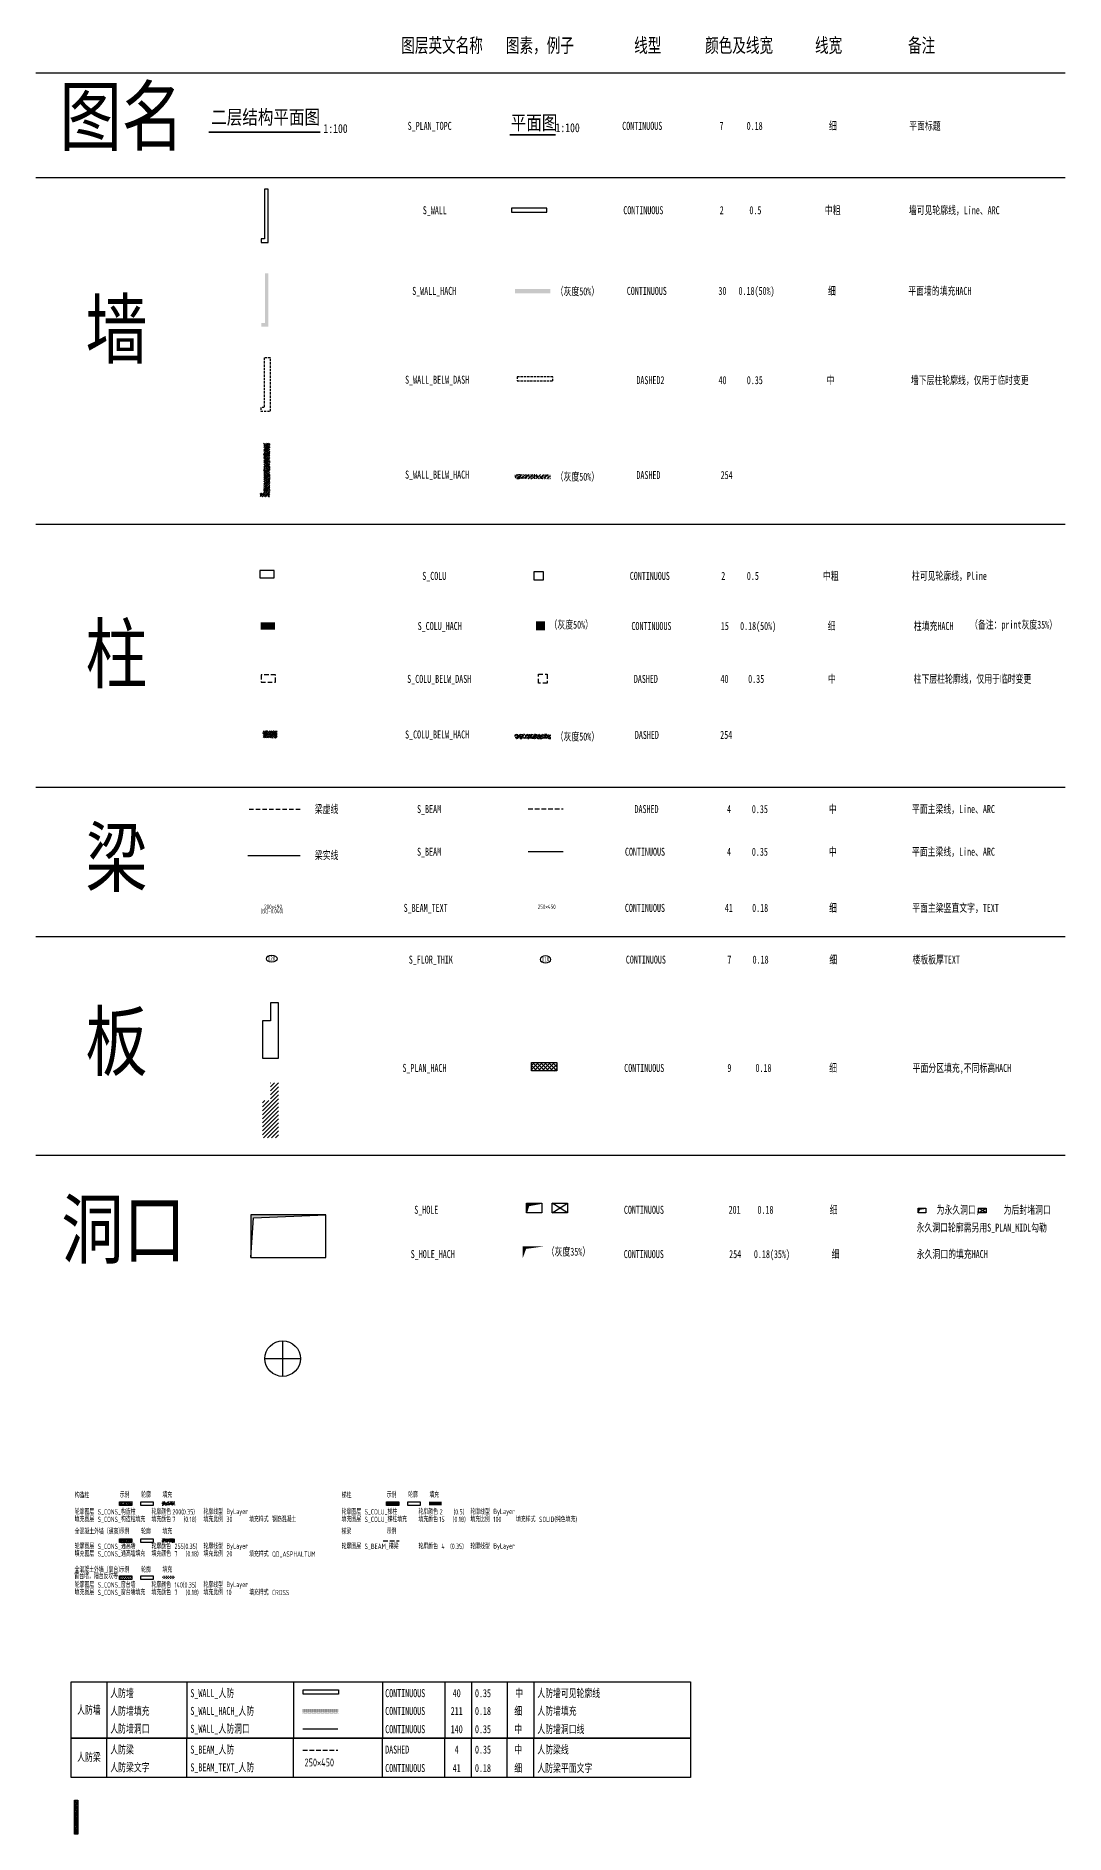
# Model space of a CAD drawing. Extents: x -302153 to 2378000, y -57590 to 1700000.
# Drawn here: x 261759 to 319591, y 503869 to 604988 of the extents above; entities that cross this region are included whole.
import ezdxf
from ezdxf.enums import TextEntityAlignment as Align

# ---------------------------------------------------------------- set-up
doc = ezdxf.new("R2010")
doc.units = 0
doc.header["$LTSCALE"] = 500
doc.header["$MEASUREMENT"] = 0
doc.set_wipeout_variables(frame=1)
for name, pattern in [('CONTINOUS', [0]), ('DASH', [0.35, 0.25, -0.1]), ('DASHED', [0.75, 0.5, -0.25]), ('DASHED2', [0.375, 0.25, -0.125])]:
    doc.linetypes.add(name, pattern=pattern)
doc.layers.get('0').update_dxf_attribs({"linetype": 'CONTINUOUS'})
doc.layers.get('Defpoints').update_dxf_attribs({"color": 2, "linetype": 'CONTINUOUS'})
for name, color, linetype in [('PC_YZ_WALL', 31, 'CONTINUOUS'), ('PC_YZ_WALL_HACH', 17, 'CONTINUOUS'), ('PCG_REIN_FBY', 123, 'CONTINUOUS'), ('PC板底筋', 17, 'CONTINUOUS'), ('S-DETL', 4, 'CONTINOUS'), ('S_BEAM', 4, 'DASHED'), ('S_BEAM_TEXT_VERT', 41, 'CONTINUOUS'), ('S_BEAM_TEXT_人防', 41, 'CONTINUOUS'), ('S_BEAM_人防', 4, 'DASHED'), ('S_BEAM_梯梁', 4, 'DASHED'), ('S_COLU', 2, 'CONTINUOUS'), ('S_COLU_BELW_DASH', 40, 'DASHED'), ('S_COLU_BELW_HACH', 254, 'DASHED'), ('S_COLU_HACH', 15, 'CONTINUOUS'), ('S_COLU_梯柱', 2, 'CONTINUOUS'), ('S_COLU_梯柱填充', 15, 'CONTINUOUS'), ('S_CONS_构造柱', 200, 'CONTINUOUS'), ('S_CONS_构造柱填充', 7, 'CONTINUOUS'), ('S_CONS_窗台墙', 140, 'CONTINUOUS'), ('S_CONS_窗台墙填充', 7, 'CONTINUOUS'), ('S_CONS_通高墙', 255, 'CONTINUOUS'), ('S_CONS_通高墙填充', 7, 'CONTINUOUS'), ('S_FLOR_THIK', 7, 'CONTINUOUS'), ('S_HOLE', 201, 'CONTINUOUS'), ('S_HOLE_HACH', 254, 'CONTINUOUS'), ('S_PLAN_HACH', 9, 'CONTINUOUS'), ('S_PLAN_TEXT', 7, 'CONTINUOUS'), ('S_PLAN_TOPC', 7, 'CONTINUOUS'), ('S_TABL', 83, 'CONTINUOUS'), ('S_WALL', 2, 'CONTINUOUS'), ('S_WALL_BELW_DASH', 40, 'DASHED2'), ('S_WALL_BELW_HACH', 254, 'DASHED'), ('S_WALL_HACH', 30, 'CONTINUOUS'), ('S_WALL_HACH_人防墙', 211, 'CONTINUOUS'), ('S_WALL_人防', 40, 'CONTINUOUS'), ('S_WALL_人防洞口', 140, 'CONTINUOUS')]:
    doc.layers.add(name, color=color, linetype=linetype)
doc.styles.add('TH-STYLE1', font='Stfangso_1.ttf', dxfattribs={"width": 0.7})
doc.styles.add('TH-STYLE2', font='', dxfattribs={"width": 0.8})
doc.styles.add('TH-STYLE3', font='tssdeng.shx', dxfattribs={"width": 0.7, "bigfont": 'tssdchn.shx'})
doc.styles.get('TH-STYLE2').set_extended_font_data('STXihei')
pattern_1 = [(45, (277706.15, 523205.66), (-106.066, 106.066), []), (50, (277706.15, 523205.66), (215.178, -18.8256), [22.5, -247.5]), (355, (277706.15, 523205.66), (-41.6254, 225.6576), [18, -198]), (100.4514, (277724.09, 523204.09), (173.553, 206.832), [19.122, -210.3426]), (46.1842, (277706.15, 523265.66), (320.1723, -49.656), [33.75, -371.25]), (96.6356, (277732.83, 523261.52), (280.399, 292.235), [28.683, -315.514]), (351.1842, (277706.15, 523265.66), (280.399, 292.236), [27, -297]), (21, (277736.15, 523250.66), (179.072, -120.7857), [22.5, -247.5]), (326, (277736.15, 523250.66), (72.9946, 217.545), [18, -198]), (71.4514, (277751.08, 523240.6), (252.0668, 96.759), [19.122, -210.3426]), (37.5, (277706.15, 523205.66), (3.64796, 99.86816), [1.5, -195.6, 1.5, -201, 1.5, -198.75]), (7.5, (277706.15, 523205.66), (78.9209, 118.3235), [1.5, -114.6, 1.5, -191.1, 1.5, -75.75]), (327.5, (277639.25, 523205.66), (160.14673, -6.76646), [1.5, -75, 1.5, -234, 1.5, -310.5]), (317.5, (277609.25, 523205.66), (174.9559, 30.0315), [1.5, -97.5, 1.5, -155.4, 1.5, -220.5])]
pattern_2 = [(0, (277706.154, 523205.66), (63.5, 63.5), [31.75, -95.25]), (90, (277722.03, 523189.78), (-63.5, 63.5), [31.75, -95.25])]
pattern_3 = [(50, (277706.15, 523205.66), (143.452, -12.5504), [15, -165]), (355, (277706.15, 523205.66), (-27.7503, 150.4384), [12, -132]), (100.4514, (277718.11, 523204.61), (115.7019, 137.8879), [12.748, -140.2284]), (46.1842, (277706.15, 523245.66), (213.4482, -33.1038), [22.5, -247.5]), (96.6356, (277723.94, 523242.9), (186.9325, 194.8236), [19.122, -210.3426]), (351.1842, (277706.15, 523245.66), (186.9324, 194.8237), [18, -198]), (21, (277726.15, 523235.66), (119.3814, -80.5238), [15, -165]), (326, (277726.15, 523235.66), (48.663, 145.03), [12, -132]), (71.4514, (277736.1, 523228.95), (168.0445, 64.5061), [12.748, -140.2284]), (37.5, (277706.154, 523205.657), (2.43197, 66.57877), [0, -130.4, 0, -134, 0, -132.5]), (7.5, (277706.154, 523205.66), (52.6139, 78.88234), [0, -76.4, 0, -127.4, 0, -50.5]), (327.5, (277661.554, 523205.657), (106.76449, -4.51097), [0, -50, 0, -156, 0, -207]), (317.5, (277641.55, 523205.66), (116.6372, 20.021), [0, -65, 0, -103.6, 0, -147]), (45, (277706.15, 523205.66), (-113.137, 113.137), []), (135, (277706.15, 523205.66), (-113.137, -113.137), [])]

# ---------------------------------------------------------------- blocks, each defined once
blk = doc.blocks.new('B-th')
at = {"layer": 'S_FLOR_THIK', "color": 7, "extrusion": (0, 0, -1)}
blk.add_ellipse((86, 189), major_axis=(-302, 0), ratio=0.6534327, dxfattribs=at)
at = {"style": 'TH-STYLE1', "width": 0.7, "flags": 8}
blk.add_attdef('BTH', text='', height=250, dxfattribs=at).set_placement((87, 80), align=Align.CENTER)
blk = doc.blocks.new('BASEPOINT', base_point=(710981, 177928))
at = {"layer": 'Defpoints', "color": 7}
for p, q in [((710981, 176928), (710981, 178928)), ((709981, 177928), (711981, 177928))]:
    blk.add_line(p, q, dxfattribs=at)
blk.add_circle((710981, 177928), 1000, dxfattribs=at)
blk = doc.blocks.new('*U154')
at = {"layer": 'S-DETL', "linetype": 'DASH', "ltscale": 0.1, "elevation": 0}
blk.add_lwpolyline([(796403, 692060), (796504, 692026, -0.3274892), (796545, 691967), (796545, 691912), (796520, 691912), (796520, 691967, 0.3219545), (796488, 692010), (796400, 692038)], format="xyb", dxfattribs=at)
blk.add_lwpolyline([(796595, 691954), (796595, 691912), (796570, 691912), (796570, 691954)], dxfattribs=at)
at = {"layer": 'S-DETL'}
for centre in [(796382, 692052), (796582, 691972, 0)]:
    blk.add_circle(centre, 22.5, dxfattribs=at)
blk = doc.blocks.new('*U153')
at = {"layer": 'S-DETL', "linetype": 'DASH', "ltscale": 0.1, "elevation": 0}
blk.add_lwpolyline([(796595, 691954), (796595, 691912), (796570, 691912), (796570, 691954)], dxfattribs=at)
at = {"layer": 'S-DETL'}
blk.add_circle((796582, 691972, 0), 22.5, dxfattribs=at)

msp = doc.modelspace()

# ---------------------------------------------------------------- hatches: boundary and pattern name
at = {"layer": 'S_COLU_BELW_HACH'}
h = msp.add_hatch(dxfattribs=at)
h.set_pattern_fill('钢筋混凝土', color=256, scale=30, style=0, pattern_type=2)
h.set_pattern_definition([(45, (249719.63, 554417.11), (-53.033, 53.033), []), (50, (249719.63, 554417.1), (215.178, -18.8256), [22.5, -247.5]), (355, (249719.63, 554417.1), (-41.6254, 225.6576), [18, -198]), (100.4514, (249737.56, 554415.54), (173.5528, 206.8319), [19.122, -210.3426]), (46.1842, (249719.63, 554477.1), (320.1723, -49.6557), [33.75, -371.25]), (96.6356, (249746.3, 554472.97), (280.3988, 292.2354), [28.683, -315.514]), (351.1842, (249719.63, 554477.1), (280.3986, 292.2356), [27, -297]), (21, (249749.63, 554462.1), (179.0721, -120.7857), [22.5, -247.5]), (326, (249749.63, 554462.1), (72.9946, 217.545), [18, -198]), (71.4514, (249764.55, 554452.04), (252.0668, 96.7591), [19.122, -210.3426]), (37.5, (249719.63, 554417.11), (3.64796, 99.86816), [0, -195.6, 0, -201, 0, -198.75]), (7.5, (249719.63, 554417.11), (78.92086, 118.3235), [0, -114.6, 0, -191.1, 0, -75.75]), (327.5, (249652.73, 554417.11), (160.14673, -6.76646), [0, -75, 0, -234, 0, -310.5]), (317.5, (249622.73, 554417.1), (174.95585, 30.0315), [0, -97.5, 0, -155.4, 0, -220.5])])
h.paths.add_polyline_path([(275319.6279, 565917.1066), (274519.6279, 565917.1066), (274519.6279, 565517.1066), (275319.6279, 565517.1066)], flags=0)
h = msp.add_hatch(dxfattribs=at)
h.set_pattern_fill('钢筋混凝土', color=256, scale=30, style=0, pattern_type=2)
h.set_pattern_definition([(45, (0, 7737.02), (-106.066017, 106.066017), []), (50, (0, 7737.02), (215.178055, -18.82564), [22.5, -247.5]), (355, (0, 7737.02), (-41.6254, 225.65764), [18, -198]), (100.4514, (17.93, 7735.45), (173.552815, 206.83186), [19.12206, -210.34263]), (46.1842, (0, 7797.02), (320.17231, -49.6557), [33.75, -371.25]), (96.6356, (26.68, 7792.88), (280.39881, 292.23536), [28.68309, -315.5139]), (351.1842, (0, 7797), (280.39858, 292.23558), [27, -297]), (21, (30, 7782.02), (179.072116, -120.785667), [22.5, -247.5]), (326, (30, 7782.02), (72.9946, 217.54501), [18, -198]), (71.4514, (44.92, 7771.95), (252.06679, 96.75915), [19.12206, -210.34263]), (37.5, (0, 7737.015), (3.647957, 99.868156), [1.5, -195.6, 1.5, -201, 1.5, -198.75]), (7.5, (0, 7737.02), (78.920861, 118.323514), [1.5, -114.6, 1.5, -191.1, 1.5, -75.75]), (327.5, (-66.9, 7737.015), (160.146731, -6.766462), [1.5, -75, 1.5, -234, 1.5, -310.5]), (317.5, (-96.9, 7737.02), (174.95585, 30.031495), [1.5, -97.5, 1.5, -155.4, 1.5, -220.5])])
h.paths.add_polyline_path([(290670.9565, 565478.3451), (290670.9565, 565718.3451), (288670.9565, 565718.3451), (288670.9565, 565478.3451)])
at = {"layer": 'S_COLU_HACH'}
msp.add_hatch(color=256, dxfattribs=at).paths.add_polyline_path([(275187.8591, 572006.1785), (274387.8591, 572006.1785), (274387.8591, 571606.1785), (275187.8591, 571606.1785)], flags=0)
at = {"layer": 'S_COLU_梯柱填充'}
for points in [[(281452.3471, 522553.0988), (282152.3471, 522553.0988), (282152.3471, 522353.0988), (281452.3471, 522353.0988)], [(283851.8958, 522563.3475), (284551.8958, 522563.3475), (284551.8958, 522363.3475), (283851.8958, 522363.3475)]]:
    msp.add_hatch(color=256, dxfattribs=at).paths.add_polyline_path(points)
at = {"layer": 'S_CONS_构造柱填充'}
h = msp.add_hatch(dxfattribs=at)
h.set_pattern_fill('钢筋混凝土', scale=30, style=0, pattern_type=2)
h.set_pattern_definition(pattern_1)
h.paths.add_polyline_path([(266452.3471, 522553.0988), (267152.3471, 522553.0988), (267152.3471, 522353.0988), (266452.3471, 522353.0988)])
h = msp.add_hatch(dxfattribs=at)
h.set_pattern_fill('钢筋混凝土', scale=30, style=0, pattern_type=2)
h.set_pattern_definition(pattern_1)
h.paths.add_polyline_path([(268851.8958, 522563.3475), (269551.8958, 522563.3475), (269551.8958, 522363.3475), (268851.8958, 522363.3475)])
at = {"layer": 'S_CONS_窗台墙填充'}
h = msp.add_hatch(dxfattribs=at)
h.set_pattern_fill('CROSS', color=256, scale=10)
h.set_pattern_definition(pattern_2)
h.paths.add_polyline_path([(266452.3471, 518392.1823), (267152.3471, 518392.1823), (267152.3471, 518192.1823), (266452.3471, 518192.1823)])
h = msp.add_hatch(dxfattribs=at)
h.set_pattern_fill('CROSS', scale=10)
h.set_pattern_definition(pattern_2)
h.paths.add_polyline_path([(268851.8958, 518402.4309), (269551.8958, 518402.4309), (269551.8958, 518202.4309), (268851.8958, 518202.4309)])
at = {"layer": 'S_CONS_通高墙填充'}
h = msp.add_hatch(dxfattribs=at)
h.set_pattern_fill('QD_ASPHALTUM', scale=20, pattern_type=2)
h.set_pattern_definition(pattern_3)
h.paths.add_polyline_path([(266452.3471, 520467.1714), (267152.3471, 520467.1714), (267152.3471, 520267.1714), (266452.3471, 520267.1714)])
h = msp.add_hatch(dxfattribs=at)
h.set_pattern_fill('QD_ASPHALTUM', scale=20, pattern_type=2)
h.set_pattern_definition(pattern_3)
h.paths.add_polyline_path([(268851.8958, 520477.4201), (269551.8958, 520477.4201), (269551.8958, 520277.4201), (268851.8958, 520277.4201)])
at = {"layer": 'S_HOLE_HACH'}
for points in [[(289317.2547, 539343.0364), (289317.2547, 538811.8665), (289460.0491, 539208.2618), (290181.9534, 539343.0364)], [(311403.7577, 539007.6824), (311764.7098, 539075.0697), (311332.3605, 539075.0697), (311332.3605, 538809.4847)], [(290266.4005, 536912.0233), (289117.643, 536912.0233), (289117.643, 536269.269), (289304.2, 536777.2488)]]:
    msp.add_hatch(color=256, dxfattribs=at).paths.add_polyline_path(points)
h = msp.add_hatch(color=256, dxfattribs=at)
h.dxf.hatch_style = 1
h.paths.add_polyline_path([(273840.5025, 536286.051), (273982.6198, 538524.0243), (278040.5026, 538686.0298), (273840.5025, 538686.0298)])
at = {"layer": 'S_PLAN_HACH'}
h = msp.add_hatch(dxfattribs=at)
h.set_pattern_fill('ANSI37', color=256, scale=50, style=0)
h.set_pattern_definition([(45, (1229956.57, 615222.92), (-112.253202, 112.253202), []), (135, (1229956.57, 615222.92), (-112.253202, -112.253202), [])])
h.paths.add_polyline_path([(289608.089, 547256.3634), (289608.089, 546784.6346), (291024.0745, 546784.6346), (291024.0745, 547256.3634)])
h = msp.add_hatch(dxfattribs=at)
h.set_pattern_fill('ANSI31', color=256, scale=50)
h.set_pattern_definition([(45, (-449114.59, -420185.37), (-112.253202, 112.253202), [])])
h.paths.add_polyline_path([(275392.9894, 546119.6369), (274942.9894, 546119.6369), (274942.9894, 545119.6369), (274492.9894, 545119.6369), (274492.9894, 543019.6369), (275392.9894, 543019.6369)])
at = {"layer": 'S_WALL_BELW_HACH'}
h = msp.add_hatch(dxfattribs=at)
h.set_pattern_fill('钢筋混凝土', color=256, scale=30, style=0, pattern_type=2)
h.set_pattern_definition([(45, (274659.73, 577679.7), (-53.033, 53.033), []), (50, (274659.73, 577679.7), (215.178, -18.8256), [22.5, -247.5]), (355, (274659.73, 577679.7), (-41.625, 225.658), [18, -198]), (100.4514, (274677.66, 577678.13), (173.553, 206.832), [19.122, -210.343]), (46.184, (274659.73, 577739.7), (320.172, -49.656), [33.75, -371.25]), (96.636, (274686.4, 577735.56), (280.399, 292.235), [28.683, -315.514]), (351.184, (274659.73, 577739.7), (280.399, 292.236), [27, -297]), (21, (274689.73, 577724.7), (179.072, -120.786), [22.5, -247.5]), (326, (274689.73, 577724.7), (72.995, 217.545), [18, -198]), (71.4514, (274704.65, 577714.63), (252.067, 96.759), [19.122, -210.343]), (37.5, (274659.73, 577679.7), (3.648, 99.8682), [0, -195.6, 0, -201, 0, -198.75]), (7.5, (274659.73, 577679.7), (78.9209, 118.3235), [0, -114.6, 0, -191.1, 0, -75.75]), (327.5, (274592.83, 577679.7), (160.1467, -6.7665), [0, -75, 0, -234, 0, -310.5]), (317.5, (274562.83, 577679.7), (174.956, 30.0315), [0, -97.5, 0, -155.4, 0, -220.5])])
h.paths.add_polyline_path([(274559.7302, 579279.6996), (274359.7302, 579279.6996), (274359.7302, 579079.6996), (274909.7302, 579079.6996), (274909.7302, 582079.6996), (274559.7302, 582079.6996)], flags=0)
h = msp.add_hatch(dxfattribs=at)
h.set_pattern_fill('钢筋混凝土', color=256, scale=30, style=0, pattern_type=2)
h.set_pattern_definition([(45, (11356.15, 7139.66), (-106.066017, 106.066017), []), (50, (11356.15, 7139.66), (215.178055, -18.82564), [22.5, -247.5]), (355, (11356.15, 7139.66), (-41.6254, 225.65764), [18, -198]), (100.4514, (11374.08, 7138.1), (173.552815, 206.83186), [19.12206, -210.34263]), (46.1842, (11356.15, 7199.66), (320.17231, -49.6557), [33.75, -371.25]), (96.6356, (11382.83, 7195.52), (280.39881, 292.23536), [28.68309, -315.5139]), (351.1842, (11356.15, 7199.66), (280.39858, 292.23558), [27, -297]), (21, (11386.15, 7184.66), (179.072116, -120.785667), [22.5, -247.5]), (326, (11386.15, 7184.66), (72.9946, 217.54501), [18, -198]), (71.4514, (11401.07, 7174.6), (252.06679, 96.75915), [19.12206, -210.34263]), (37.5, (11356.146, 7139.66), (3.647957, 99.868156), [1.5, -195.6, 1.5, -201, 1.5, -198.75]), (7.5, (11356.15, 7139.66), (78.920861, 118.323514), [1.5, -114.6, 1.5, -191.1, 1.5, -75.75]), (327.5, (11289.246, 7139.66), (160.146731, -6.766462), [1.5, -75, 1.5, -234, 1.5, -310.5]), (317.5, (11259.25, 7139.66), (174.95585, 30.031495), [1.5, -97.5, 1.5, -155.4, 1.5, -220.5])])
h.paths.add_polyline_path([(290670.9565, 580092.9878), (290670.9565, 580332.9878), (288670.9565, 580332.9878), (288670.9565, 580092.9878)])
at = {"layer": 'S_WALL_HACH'}
msp.add_hatch(color=256, dxfattribs=at).paths.add_polyline_path([(274622.1549, 588843.884), (274422.1549, 588843.884), (274422.1549, 588643.884), (274822.1549, 588643.884), (274822.1549, 591643.884), (274622.1549, 591643.884)], flags=0)
msp.add_hatch(color=256, dxfattribs=at).paths.add_polyline_path([(290670.9565, 590517.3752), (290670.9565, 590757.3752), (288670.9565, 590757.3752), (288670.9565, 590517.3752)])
at = {"layer": 'S_WALL_HACH_人防墙'}
h = msp.add_hatch(dxfattribs=at)
h.set_pattern_fill('DOTS', color=256, scale=20, style=0)
h.set_pattern_definition([(0, (251888.28, 512798.43), (15.875, 31.75), [0, -31.75])])
h.paths.add_polyline_path([(278735.9064, 510657.8208), (278735.9064, 510897.8208), (276735.9064, 510897.8208), (276735.9064, 510657.8208)])

# ---------------------------------------------------------------- linework, layer by layer
for p, q in [((261758.6677, 602916.3547), (319590.5946, 602916.3547)), ((261758.6677, 597024.7777), (319590.5946, 597024.7777)), ((261758.6677, 577541.1317), (319590.5946, 577541.1317)), ((261758.6677, 562741.6516), (319590.5946, 562741.6516)), ((261758.6677, 554345.5508), (319590.5946, 554345.5508)), ((261758.6677, 542044.0756), (319590.5946, 542044.0756))]:
    msp.add_line(p, q)
at = {"layer": 'S_BEAM'}
for p, q in [((276613.1561, 561488.6241), (273663.1561, 561488.6241)), ((289423.1583, 561514.8588), (291393.6258, 561514.8588))]:
    msp.add_line(p, q, dxfattribs=at)
at = {"layer": 'S_BEAM', "linetype": 'ByBlock'}
for p, q in [((273663.1561, 558892.3472), (276613.1561, 558892.3472)), ((289423.1583, 559115.8329), (291393.6258, 559115.8329))]:
    msp.add_line(p, q, dxfattribs=at)
at = {"layer": 'S_BEAM_人防'}
msp.add_line((276760.6335, 508585.6924), (278731.101, 508585.6924), dxfattribs=at)
at = {"layer": 'S_BEAM_梯梁'}
msp.add_line((281273.4175, 520366.3027), (282176.5038, 520366.3027), dxfattribs=at)
at = {"layer": 'S_COLU'}
for points in [[(275143.2045, 574920.6942), (274343.2045, 574920.6942), (274343.2045, 574520.6942), (275143.2045, 574520.6942), (275143.2045, 574920.6942)], [(289765.9892, 574377.8386), (289765.9892, 574877.8386), (290265.9892, 574877.8386), (290265.9892, 574377.8386)]]:
    msp.add_lwpolyline(points, close=True, dxfattribs=at)
at = {"layer": 'S_COLU_BELW_DASH'}
for points in [[(275211.4886, 569051.5917), (274411.4886, 569051.5917), (274411.4886, 568651.5917), (275211.4886, 568651.5917), (275211.4886, 569051.5917)], [(289994.2191, 568589.9507), (289994.2191, 569089.9507), (290494.2191, 569089.9507), (290494.2191, 568589.9507)]]:
    msp.add_lwpolyline(points, close=True, dxfattribs=at)
at = {"layer": 'S_COLU_HACH'}
msp.add_solid([(289856.1911, 572059.626), (290356.1911, 572059.626), (289856.1911, 571559.626), (290356.1911, 571559.626)], dxfattribs=at)
at = {"layer": 'S_COLU_梯柱'}
for points in [[(281452.3471, 522553.0988), (282152.3471, 522553.0988), (282152.3471, 522353.0988), (281452.3471, 522353.0988)], [(282651.9395, 522553.0988), (283351.9395, 522553.0988), (283351.9395, 522353.0988), (282651.9395, 522353.0988)]]:
    msp.add_lwpolyline(points, close=True, dxfattribs=at)
at = {"layer": 'S_CONS_构造柱', "color": 200}
for points in [[(266452.3471, 522553.0988), (267152.3471, 522553.0988), (267152.3471, 522353.0988), (266452.3471, 522353.0988)], [(267651.9395, 522553.0988), (268351.9395, 522553.0988), (268351.9395, 522353.0988), (267651.9395, 522353.0988)]]:
    msp.add_lwpolyline(points, close=True, dxfattribs=at)
at = {"layer": 'S_CONS_窗台墙', "color": 140}
for points in [[(266452.3471, 518392.1823), (267152.3471, 518392.1823), (267152.3471, 518192.1823), (266452.3471, 518192.1823)], [(267651.9395, 518392.1823), (268351.9395, 518392.1823), (268351.9395, 518192.1823), (267651.9395, 518192.1823)]]:
    msp.add_lwpolyline(points, close=True, dxfattribs=at)
at = {"layer": 'S_CONS_通高墙', "color": 255}
for points in [[(266452.3471, 520467.1714), (267152.3471, 520467.1714), (267152.3471, 520267.1714), (266452.3471, 520267.1714)], [(267651.9395, 520467.1714), (268351.9395, 520467.1714), (268351.9395, 520267.1714), (267651.9395, 520267.1714)]]:
    msp.add_lwpolyline(points, close=True, dxfattribs=at)
at = {"layer": 'S_HOLE'}
for p, q in [((290766.7945, 538811.8665), (291631.4932, 539343.0364)), ((291631.4932, 538811.8665), (290766.7945, 539343.0364)), ((314722.5978, 538809.4847), (315154.9471, 539075.0697)), ((315154.9471, 538809.4847), (314722.5978, 539075.0697))]:
    msp.add_line(p, q, dxfattribs=at)
for points in [[(289317.2547, 538811.8665), (289460.0491, 539208.2618), (290181.9534, 539343.0364)], [(311332.3605, 538809.4847), (311403.7577, 539007.6824), (311764.7098, 539075.0697)]]:
    msp.add_lwpolyline(points, dxfattribs=at)
for points in [[(289317.2547, 539343.0364), (290181.9534, 539343.0364), (290181.9534, 538811.8665), (289317.2547, 538811.8665)], [(290766.7945, 539343.0364), (291631.4932, 539343.0364), (291631.4932, 538811.8665), (290766.7945, 538811.8665)], [(311332.3605, 539075.0697), (311764.7098, 539075.0697), (311764.7098, 538809.4847), (311332.3605, 538809.4847)], [(314722.5978, 539075.0697), (315154.9471, 539075.0697), (315154.9471, 538809.4847), (314722.5978, 538809.4847)], [(273840.5025, 536286.051), (273982.6198, 538524.0243), (278040.5026, 538686.0298), (273840.5025, 538686.0298)], [(273840.5025, 536286.051), (278040.5026, 536286.051), (278040.5026, 538686.0298), (273840.5025, 538686.0298)]]:
    msp.add_lwpolyline(points, close=True, dxfattribs=at)
at = {"layer": 'S_PLAN_HACH'}
for points in [[(275392.9894, 550609.9909), (274942.9894, 550609.9908), (274942.9894, 549609.9909), (274492.9894, 549609.9909), (274492.9894, 547509.9908), (275392.9894, 547509.9908)], [(289608.089, 547256.3634), (291024.0745, 547256.3634), (291024.0745, 546784.6346), (289608.089, 546784.6346)]]:
    msp.add_lwpolyline(points, close=True, dxfattribs=at)
at = {"layer": 'S_PLAN_TOPC', "const_width": 80}
for points in [[(271463.2302, 599579.1494), (277740.6915, 599579.1494)], [(288378.2948, 599427.8135), (290958.0822, 599427.8135)]]:
    msp.add_lwpolyline(points, dxfattribs=at)
at = {"layer": 'S_TABL'}
for p, q in [((265735.9003, 512431.7294), (265735.8923, 509259.4014)), ((270235.9003, 512431.7294), (270235.8923, 509259.4014)), ((276235.9003, 512431.7294), (276235.8923, 509259.4014)), ((281235.8963, 512431.7294), (281235.8883, 509259.4014)), ((284735.9003, 512431.7294), (284735.8923, 509259.4014)), ((286235.9003, 512431.7294), (286235.8923, 509259.4014)), ((288235.9003, 512431.7294), (288235.8923, 509259.4014)), ((289735.9003, 512431.7294), (289735.8923, 509259.4014)), ((265735.8923, 507040.4354), (265735.8923, 509259.4014)), ((270235.8883, 507040.4354), (270235.8883, 509259.4014)), ((276235.8883, 507040.4354), (276235.8883, 509259.4014)), ((281235.8842, 507040.4354), (281235.8842, 509259.4014)), ((284735.8883, 507040.4354), (284735.8883, 509259.4014)), ((286235.8883, 507040.4354), (286235.8883, 509259.4014)), ((288235.8883, 507040.4354), (288235.8883, 509259.4014)), ((289735.8883, 507040.4354), (289735.8883, 509259.4014))]:
    msp.add_line(p, q, dxfattribs=at)
for points in [[(263735.9003, 512431.7294), (298535.8923, 512431.7294), (298535.8842, 509259.4014), (263735.8923, 509259.4014)], [(263735.8923, 509259.4014), (298535.8842, 509259.4014), (298535.8842, 507040.4354), (263735.8923, 507040.4354)]]:
    msp.add_lwpolyline(points, close=True, dxfattribs=at)
at = {"layer": 'S_WALL'}
msp.add_lwpolyline([(274606.2081, 593574.7878), (274406.2081, 593574.7878), (274406.2081, 593374.7878), (274806.2081, 593374.7878), (274806.2081, 596374.7878), (274606.2081, 596374.7878), (274606.2081, 593574.7878)], close=True, dxfattribs=at)
msp.add_lwpolyline([(290474.4112, 595312.4255), (288474.4112, 595312.4255), (288474.4112, 595072.4255), (289203.9953, 595072.4255), (289203.9953, 595072.4255), (290474.4112, 595072.4255), (290474.4112, 595312.4255)], dxfattribs=at)
at = {"layer": 'S_WALL_BELW_DASH'}
msp.add_lwpolyline([(274590.8669, 584087.5478), (274390.8669, 584087.5478), (274390.8669, 583887.5478), (274940.8669, 583887.5478), (274940.8669, 586887.5478), (274590.8669, 586887.5478), (274590.8669, 584087.5478)], close=True, dxfattribs=at)
msp.add_lwpolyline([(290802.1462, 585825.1611), (288802.1462, 585825.1611), (288802.1462, 585585.1611), (289531.7303, 585585.1611), (289531.7303, 585585.1611), (290802.1462, 585585.1611), (290802.1462, 585825.1611)], dxfattribs=at)
at = {"layer": 'S_WALL_人防'}
msp.add_lwpolyline([(278765.466, 511984.6509), (278765.466, 511744.6509), (276765.466, 511744.6509), (276765.466, 511984.6509), (278765.466, 511984.6509)], dxfattribs=at)
at = {"layer": 'S_WALL_人防洞口', "linetype": 'ByBlock'}
msp.add_line((276760.6335, 509786.3175), (278731.101, 509786.3175), dxfattribs=at)

# ---------------------------------------------------------------- block references
at = {"layer": 'Defpoints'}
msp.add_blockref('BASEPOINT', (275624.2139, 530607.1232), dxfattribs=at)
at = {"layer": 'S_FLOR_THIK'}
ref = msp.add_blockref('B-th', (275093.8479, 552903.5432), dxfattribs=dict(at, xscale=-1))
ref.add_attrib('BTH', '120', dxfattribs={"layer": '0', "height": 250, "style": 'TH-STYLE1', "width": 0.7, "flags": 8}).set_placement((274993.9876, 552983.0765), align=Align.CENTER)
msp.add_blockref('B-th', (290307.503, 552868.0798), dxfattribs=at).add_auto_attribs({'BTH': '110'})

# ---------------------------------------------------------------- texts
at = {"layer": 'S_BEAM_TEXT_VERT', "style": 'TH-STYLE3', "width": 0.7}
for s, p in [('(BG-0.040)', (274396.0732, 555646.0854)), ('200x490', (274587.6982, 555892.9917))]:
    msp.add_text(s, height=250, dxfattribs=at).set_placement(p)
msp.add_text('250×450', height=250, dxfattribs=at).set_placement((289964.1842, 555816.5366), align=Align.BOTTOM_LEFT)
at = {"layer": 'S_BEAM_TEXT_人防', "style": 'TH-STYLE3', "width": 0.7}
msp.add_text('250×450', height=450, dxfattribs=at).set_placement((276851.1124, 507533.1915), align=Align.BOTTOM_LEFT)
at = {"layer": 'S_PLAN_TEXT', "color": 1, "style": 'TH-STYLE1', "width": 0.7}
for s, p in [('图层英文名称', (282288.6857, 603820.3096)), ('图素，例子', (288170.2019, 603820.3096)), ('线型', (295375.4784, 603820.3096)), ('颜色', (299364.4733, 603820.3096)), ('颜色及线宽', (299364.4773, 603820.3096)), ('线宽', (305541.1472, 603820.3096)), ('备注', (310768.6283, 603820.3096))]:
    msp.add_text(s, height=800, dxfattribs=at).set_placement(p, align=Align.BOTTOM_LEFT)
at = {"layer": 'S_PLAN_TEXT', "width": 0.7}
for s, height, style, p in [('S_PLAN_TOPC', 450, 'TH-STYLE1', (282644.8365, 599572.4581)), ('CONTINUOUS', 450, 'TH-STYLE1', (294705.3751, 599572.4581)), ('0.18', 450, 'TH-STYLE1', (301699.3281, 599572.4581)), ('细', 450, 'TH-STYLE1', (306319.2183, 599572.4581)), ('平面标题', 450, 'TH-STYLE1', (310835.3853, 599572.4581)), ('S_WALL', 450, 'TH-STYLE1', (283499.3708, 594828.4255)), ('CONTINUOUS', 450, 'TH-STYLE1', (294766.5249, 594828.4255)), ('0.5', 450, 'TH-STYLE1', (301851.1928, 594828.4255)), ('中粗', 450, 'TH-STYLE1', (306091.5764, 594828.4255)), ('墙可见轮廓线，Line、ARC', 450, 'TH-STYLE1', (310814.0887, 594828.4255)), ('S_WALL_HACH', 450, 'TH-STYLE1', (282902.5357, 590291.2837)), ('CONTINUOUS', 450, 'TH-STYLE1', (294963.0702, 590291.2837)), ('0.18(50%%%)', 450, 'TH-STYLE1', (301243.6068, 590291.2837)), ('细', 450, 'TH-STYLE1', (306266.2566, 590291.2837)), ('平面墙的填充HACH', 450, 'TH-STYLE1', (310782.4195, 590291.2837)), ('S_WALL_BELW_DASH', 450, 'TH-STYLE1', (282502.1563, 585296.3214)), ('DASHED2', 450, 'TH-STYLE1', (295503.6894, 585271.7052)), ('0.35', 450, 'TH-STYLE1', (301705.3563, 585271.7052)), ('中', 450, 'TH-STYLE1', (306190.1511, 585271.7052)), ('墙下层柱轮廓线，仅用于临时变更', 450, 'TH-STYLE1', (310929.0133, 585271.7052)), ('S_WALL_BELW_HACH', 450, 'TH-STYLE1', (282502.1563, 579960.4486)), ('DASHED', 450, 'TH-STYLE1', (295503.6894, 579935.8325)), ('S_COLU', 450, 'TH-STYLE1', (283465.9892, 574263.8386)), ('CONTINUOUS', 450, 'TH-STYLE1', (295131.1543, 574263.8386)), ('0.5', 450, 'TH-STYLE1', (301709.133, 574263.8386)), ('中粗', 450, 'TH-STYLE1', (305986.5677, 574263.8386)), ('柱可见轮廓线，Pline', 450, 'TH-STYLE1', (310986.7993, 574263.8386)), ('S_COLU_HACH', 450, 'TH-STYLE1', (283209.9396, 571445.626)), ('CONTINUOUS', 450, 'TH-STYLE1', (295221.3561, 571445.626)), ('0.18(50%%%)', 450, 'TH-STYLE1', (301329.5271, 571445.626)), ('细', 450, 'TH-STYLE1', (306259.0273, 571445.626)), ('柱填充HACH', 450, 'TH-STYLE1', (311096.3354, 571445.626)), ('S_COLU_BELW_DASH', 450, 'TH-STYLE1', (282619.9468, 568470.3948)), ('DASHED', 450, 'TH-STYLE1', (295359.3841, 568470.3948)), ('0.35', 450, 'TH-STYLE1', (301782.8362, 568470.3948)), ('中', 450, 'TH-STYLE1', (306271.8082, 568470.3948)), ('柱下层柱轮廓线，仅用于临时变更', 450, 'TH-STYLE1', (311081.391, 568470.3948)), ('S_COLU_BELW_HACH', 450, 'TH-STYLE1', (282502.1563, 565345.8059)), ('DASHED', 450, 'TH-STYLE1', (295415.609, 565321.1897)), ('梁虚线', 450, 'TH-STYLE1', (277430.8914, 561150.8588)), ('S_BEAM', 450, 'TH-STYLE1', (283175.0067, 561150.8588)), ('DASHED', 450, 'TH-STYLE1', (295396.4518, 561150.8588)), ('0.35', 450, 'TH-STYLE1', (301991.4431, 561150.8588)), ('中', 450, 'TH-STYLE1', (306318.4846, 561150.8588)), ('平面主梁线，Line、ARC', 450, 'TH-STYLE1', (310989.9419, 561150.8588)), ('梁实线', 450, 'TH-STYLE1', (277430.8914, 558555.3088)), ('S_BEAM', 450, 'TH-STYLE1', (283175.0067, 558751.8329)), ('CONTINUOUS', 450, 'TH-STYLE1', (294860.1378, 558751.8329)), ('0.35', 450, 'TH-STYLE1', (301991.4431, 558751.8329)), ('中', 450, 'TH-STYLE1', (306318.4846, 558751.8329)), ('平面主梁线，Line、ARC', 450, 'TH-STYLE1', (310989.9419, 558751.8329)), ('S_BEAM_TEXT', 450, 'TH-STYLE1', (282420.36, 555593.2329)), ('CONTINUOUS', 450, 'TH-STYLE1', (294857.3727, 555593.2329)), ('0.18', 450, 'TH-STYLE1', (302006.3427, 555593.2329)), ('细', 450, 'TH-STYLE1', (306331.8217, 555593.2329)), ('平面主梁竖直文字，TEXT', 450, 'TH-STYLE1', (311003.2819, 555593.2329)), ('S_FLOR_THIK', 450, 'TH-STYLE1', (282711.2505, 552685.359)), ('CONTINUOUS', 450, 'TH-STYLE1', (294909.2371, 552685.359)), ('0.18', 450, 'TH-STYLE1', (302032.7909, 552685.359)), ('细', 450, 'TH-STYLE1', (306347.776, 552685.359)), ('楼板板厚TEXT', 450, 'TH-STYLE1', (311019.2362, 552685.359)), ('S_PLAN_HACH', 450, 'TH-STYLE1', (282352.9815, 546591.9158)), ('CONTINUOUS', 450, 'TH-STYLE1', (294816.1923, 546591.9158)), ('0.18', 450, 'TH-STYLE1', (302196.2311, 546591.9158)), ('细', 450, 'TH-STYLE1', (306335.948, 546591.9158)), ('平面分区填充,不同标高HACH', 450, 'TH-STYLE1', (311027.1836, 546591.9158)), ('S_HOLE', 450, 'TH-STYLE1', (283017.2466, 538615.5392)), ('CONTINUOUS', 450, 'TH-STYLE1', (294799.7443, 538615.5392)), ('0.18', 450, 'TH-STYLE1', (302305.6077, 538615.5392)), ('细', 450, 'TH-STYLE1', (306370.7288, 538615.5392)), ('     为永久洞口，     为后封堵洞口', 450, 'TH-STYLE1', (311246.8679, 538615.5392)), ('永久洞口轮廓需另用S_PLAN_MIDL勾勒', 450, 'TH-STYLE1', (311246.8629, 537615.5392)), ('S_HOLE_HACH', 450, 'TH-STYLE1', (282819.4851, 536123.9022)), ('CONTINUOUS', 450, 'TH-STYLE1', (294791.9432, 536123.9022)), ('0.18(35%%%)', 450, 'TH-STYLE1', (302107.8461, 536123.9022)), ('细', 450, 'TH-STYLE1', (306475.0683, 536123.9022)), ('永久洞口的填充HACH', 450, 'TH-STYLE1', (311259.3937, 536123.9022)), ('构造柱', 300, 'TH-STYLE3', (263937.3497, 522674.7581)), ('示例', 300, 'TH-STYLE3', (266469.8099, 522701.4386)), ('轮廓', 300, 'TH-STYLE3', (267668.3788, 522701.4386)), ('填充', 300, 'TH-STYLE3', (268866.9478, 522701.4386)), ('梯柱', 300, 'TH-STYLE3', (278937.3497, 522674.7581)), ('示例', 300, 'TH-STYLE3', (281469.8099, 522701.4386)), ('轮廓', 300, 'TH-STYLE3', (282668.3788, 522701.4386)), ('填充', 300, 'TH-STYLE3', (283866.9478, 522701.4386)), ('轮廓图层', 300, 'TH-STYLE3', (263937.3497, 521749.4244)), ('S_CONS_构造柱', 300, 'TH-STYLE3', (265226.6434, 521749.4244)), ('轮廓颜色', 300, 'TH-STYLE3', (268255.3144, 521749.4244)), ('200(0.35)', 300, 'TH-STYLE3', (269424.7745, 521749.4244)), ('轮廓线型', 300, 'TH-STYLE3', (271173.8206, 521749.4244)), ('ByLayer', 300, 'TH-STYLE3', (272463.1142, 521774.0357)), ('轮廓图层', 300, 'TH-STYLE3', (278937.3497, 521749.4244)), ('S_COLU_梯柱', 300, 'TH-STYLE3', (280226.6434, 521749.4244)), ('轮廓颜色', 300, 'TH-STYLE3', (283255.3144, 521749.4244)), ('2    (0.5)', 300, 'TH-STYLE3', (284445.0185, 521749.4244)), ('轮廓线型', 300, 'TH-STYLE3', (286173.8206, 521749.4244)), ('ByLayer', 300, 'TH-STYLE3', (287463.1142, 521774.0357)), ('全混凝土外墙（通高）', 300, 'TH-STYLE3', (263931.715, 520645.2421)), ('填充图层', 300, 'TH-STYLE3', (263937.3497, 521328.1087)), ('S_CONS_构造柱填充', 300, 'TH-STYLE3', (265226.6434, 521328.1087)), ('示例', 300, 'TH-STYLE3', (266469.8099, 520650.3181)), ('轮廓', 300, 'TH-STYLE3', (267668.3788, 520650.3181)), ('填充颜色', 300, 'TH-STYLE3', (268255.3144, 521328.1087)), ('填充', 300, 'TH-STYLE3', (268866.9478, 520650.3181)), ('7   (0.18)', 300, 'TH-STYLE3', (269424.7745, 521328.1087)), ('填充比例', 300, 'TH-STYLE3', (271173.8206, 521328.1087)), ('30', 300, 'TH-STYLE3', (272463.1142, 521328.1087)), ('填充样式', 300, 'TH-STYLE3', (273736.9612, 521328.1087)), ('钢筋混凝土', 300, 'TH-STYLE3', (275026.2548, 521328.1087)), ('梯梁', 300, 'TH-STYLE3', (278931.715, 520645.2421)), ('填充图层', 300, 'TH-STYLE3', (278937.3497, 521328.1087)), ('S_COLU_梯柱填充', 300, 'TH-STYLE3', (280226.6434, 521328.1087)), ('示例', 300, 'TH-STYLE3', (281469.8099, 520650.3181)), ('填充颜色', 300, 'TH-STYLE3', (283255.3144, 521328.1087)), ('15   (0.18)', 300, 'TH-STYLE3', (284424.7745, 521328.1087)), ('填充比例', 300, 'TH-STYLE3', (286173.8206, 521328.1087)), ('100', 300, 'TH-STYLE3', (287463.1142, 521328.1087)), ('填充样式', 300, 'TH-STYLE3', (288736.9612, 521328.1087)), ('SOLID(纯色填充)', 300, 'TH-STYLE3', (290026.2548, 521328.1087)), ('填充图层', 300, 'TH-STYLE3', (263937.3497, 519388.8363)), ('轮廓图层', 300, 'TH-STYLE3', (263937.3497, 519810.152)), ('S_CONS_通高墙', 300, 'TH-STYLE3', (265226.6434, 519810.152)), ('S_CONS_通高墙填充', 300, 'TH-STYLE3', (265226.6434, 519388.8363)), ('填充颜色', 300, 'TH-STYLE3', (268255.3144, 519388.8363)), ('轮廓颜色', 300, 'TH-STYLE3', (268255.3144, 519810.152)), ('255(0.35)', 300, 'TH-STYLE3', (269544.6081, 519810.152)), ('7   (0.18)', 300, 'TH-STYLE3', (269544.6081, 519388.8363)), ('填充比例', 300, 'TH-STYLE3', (271173.8206, 519388.8363)), ('轮廓线型', 300, 'TH-STYLE3', (271173.8206, 519810.152)), ('20', 300, 'TH-STYLE3', (272463.1142, 519388.8363)), ('ByLayer', 300, 'TH-STYLE3', (272463.1142, 519834.7633)), ('填充样式', 300, 'TH-STYLE3', (273736.9612, 519373.9753)), ('QD_ASPHALTUM', 300, 'TH-STYLE3', (275026.2548, 519373.9753)), ('轮廓图层', 300, 'TH-STYLE3', (278937.3497, 519810.152)), ('S_BEAM_梯梁', 300, 'TH-STYLE3', (280226.6434, 519810.152)), ('轮廓颜色', 300, 'TH-STYLE3', (283255.3144, 519810.152)), ('4  (0.35)', 300, 'TH-STYLE3', (284544.6081, 519810.152)), ('轮廓线型', 300, 'TH-STYLE3', (286173.8206, 519810.152)), ('ByLayer', 300, 'TH-STYLE3', (287463.1142, 519834.7633)), ('全混凝土外墙（窗台）', 300, 'TH-STYLE3', (263926.0803, 518494.8256)), ('示例', 300, 'TH-STYLE3', (266469.8099, 518492.6304)), ('轮廓', 300, 'TH-STYLE3', (267668.3788, 518492.6304)), ('填充', 300, 'TH-STYLE3', (268866.9478, 518492.6304)), ('窗台墙，阳台反坎等', 300, 'TH-STYLE3', (263914.8106, 518127.9737)), ('轮廓图层', 300, 'TH-STYLE3', (263937.3497, 517641.2846)), ('S_CONS_窗台墙', 300, 'TH-STYLE3', (265226.6434, 517641.2846)), ('轮廓颜色', 300, 'TH-STYLE3', (268255.3144, 517641.2846)), ('140(0.35)', 300, 'TH-STYLE3', (269544.6081, 517641.2846)), ('轮廓线型', 300, 'TH-STYLE3', (271173.8206, 517641.2846)), ('ByLayer', 300, 'TH-STYLE3', (272463.1142, 517665.8959)), ('填充图层', 300, 'TH-STYLE3', (263937.3497, 517219.9689)), ('S_CONS_窗台墙填充', 300, 'TH-STYLE3', (265226.6434, 517219.9689)), ('填充颜色', 300, 'TH-STYLE3', (268255.3144, 517219.9689)), ('7   (0.18)', 300, 'TH-STYLE3', (269544.6081, 517219.9689)), ('填充比例', 300, 'TH-STYLE3', (271173.8206, 517219.9689)), ('10', 300, 'TH-STYLE3', (272463.1142, 517219.9689)), ('填充样式', 300, 'TH-STYLE3', (273736.9612, 517212.4822)), ('CROSS', 300, 'TH-STYLE3', (275026.2548, 517212.4822)), ('人防墙', 450, 'TH-STYLE1', (265935.9003, 511431.7294)), ('S_WALL_人防', 450, 'TH-STYLE1', (270435.9003, 511431.7294)), ('CONTINUOUS', 450, 'TH-STYLE1', (281382.528, 511431.7294)), ('0.35', 450, 'TH-STYLE1', (286430.6884, 511431.7294)), ('中', 450, 'TH-STYLE1', (288686.8161, 511431.7294)), ('人防墙可见轮廓线', 450, 'TH-STYLE1', (289935.9003, 511431.7294)), ('人防墙填充', 450, 'TH-STYLE1', (265935.9064, 510431.7294)), ('S_WALL_HACH_人防', 450, 'TH-STYLE1', (270435.9064, 510431.7294)), ('CONTINUOUS', 450, 'TH-STYLE1', (281382.534, 510431.7294)), ('0.18', 450, 'TH-STYLE1', (286430.6945, 510431.7294)), ('细', 450, 'TH-STYLE1', (288642.2557, 510431.7294)), ('人防墙填充', 450, 'TH-STYLE1', (289935.9064, 510431.7294)), ('人防墙洞口', 450, 'TH-STYLE1', (265935.9064, 509431.7294)), ('S_WALL_人防洞口', 450, 'TH-STYLE1', (270435.9064, 509431.7294)), ('CONTINUOUS', 450, 'TH-STYLE1', (281382.5199, 509407.1132)), ('0.35', 450, 'TH-STYLE1', (286430.6804, 509407.1132)), ('中', 450, 'TH-STYLE1', (288642.2376, 509407.1132)), ('人防墙洞口线', 450, 'TH-STYLE1', (289935.8923, 509407.1132)), ('人防梁', 450, 'TH-STYLE1', (265935.8923, 508259.4014)), ('S_BEAM_人防', 450, 'TH-STYLE1', (270435.8923, 508259.4014)), ('DASHED', 450, 'TH-STYLE1', (281382.5199, 508259.4014)), ('0.35', 450, 'TH-STYLE1', (286430.6804, 508259.4014)), ('中', 450, 'TH-STYLE1', (288642.2406, 508259.4014)), ('人防梁线', 450, 'TH-STYLE1', (289935.8923, 508259.4014)), ('人防梁文字', 450, 'TH-STYLE1', (265935.8923, 507259.4014)), ('S_BEAM_TEXT_人防', 450, 'TH-STYLE1', (270435.8923, 507259.4014)), ('CONTINUOUS', 450, 'TH-STYLE1', (281381.7487, 507221.2103)), ('0.18', 450, 'TH-STYLE1', (286429.9091, 507221.2103)), ('细', 450, 'TH-STYLE1', (288641.4664, 507221.2103)), ('人防梁平面文字', 450, 'TH-STYLE1', (289935.1211, 507221.2103))]:
    msp.add_text(s, height=height, dxfattribs=dict(at, style=style)).set_placement(p, align=Align.BOTTOM_LEFT)
at = {"layer": 'S_PLAN_TEXT', "style": 'TH-STYLE1', "width": 0.7}
for s, p in [('7', (300285.8504, 599572.4581)), ('2', (300295.7076, 594828.4255)), ('30', (300335.4502, 590291.2837)), ('40', (300344.4867, 585271.7052)), ('254', (300576.2038, 579935.8325)), ('2', (300381.7298, 574263.8386)), ('15', (300471.9316, 571445.626)), ('40', (300453.112, 568470.3948)), ('254', (300548.1424, 565321.1897)), ('4', (300709.3037, 561150.8588)), ('4', (300709.3037, 558751.8329)), ('41', (300696.7136, 555593.2329)), ('7', (300725.457, 552685.359)), ('9', (300728.8359, 546591.9158)), ('201', (301021.3887, 538615.5392)), ('254', (301051.2374, 536123.9022)), ('40', (285403.1913, 511431.7294)), ('211', (285403.1973, 510431.7294)), ('140', (285403.1832, 509407.1132)), ('4', (285403.1832, 508259.4014)), ('41', (285402.412, 507221.2103))]:
    msp.add_text(s, height=450, dxfattribs=at).set_placement(p, align=Align.BOTTOM_CENTER)
for s, p in [('（灰度50%%%）', (293408.4324, 590266.6675)), ('（灰度50%%%）', (293408.4324, 579842.2801)), ('（灰度50%%%）', (293060.5468, 571520.6789)), ('（备注：print灰度35%%%）', (319142.5117, 571520.6789)), ('（灰度50%%%）', (293408.4324, 565227.6374)), ('（灰度35%%%）', (292903.2726, 536258.7994))]:
    msp.add_text(s, height=450, dxfattribs=at).set_placement(p, align=Align.BOTTOM_RIGHT)
at = {"layer": 'S_PLAN_TEXT', "char_height": 450, "attachment_point": 5, "style": 'TH-STYLE1'}
for s, insert in [('人防墙', (264735.8963, 510827.8424)), ('人防梁', (264735.8923, 508170.4315))]:
    msp.add_mtext(s, dxfattribs=dict(at, insert=insert))
at = {"layer": 'S_PLAN_TOPC', "style": 'TH-STYLE2', "width": 0.8}
for s, height, p in [('图名', 3200, (263082.8949, 597914.7525)), ('二层结构平面图', 800, (271609.1985, 599781.7772)), ('1:100', 500, (277913.7962, 599381.9124)), ('平面图', 800, (288439.5854, 599477.8135)), ('1:100', 500, (290958.0822, 599427.8135)), ('墙', 3200, (264538.4324, 585937.3365)), ('柱', 3200, (264538.4324, 567692.2067)), ('梁', 3200, (264538.4324, 556230.8613)), ('板', 3200, (264538.4324, 545891.8623)), ('洞口', 3200, (263184.3759, 535332.9836))]:
    msp.add_text(s, height=height, dxfattribs=at).set_placement(p, align=Align.BOTTOM_LEFT)

# ---------------------------------------------------------------- wipeouts: each hides what was drawn before it
msp.add_wipeout([(264117.3829, 505769.4415), (264117.3829, 503869.4415), (263917.3799, 503869.4415), (263917.3799, 505769.4415)]).dxf.layer = 'PC_YZ_WALL'

# ---------------------------------------------------------------- next in the draw order: hatches: boundary and pattern name
at = {"layer": 'PC_YZ_WALL_HACH'}
h = msp.add_hatch(dxfattribs=at)
h.set_pattern_fill('ANSI34', color=256, scale=200, angle=-90)
h.set_pattern_definition([(315, (-214303, 869236), (106.066017, 106.066017), []), (315, (-214303, 869200.65), (106.066017, 106.066017), []), (315, (-214303, 869165.3), (106.066017, 106.066017), []), (315, (-214303, 869129.94), (106.066017, 106.066017), [])])
h.paths.add_polyline_path([(264117.3829, 505769.4415), (264117.3799, 503869.4415), (263917.3799, 503869.4415), (263917.3829, 505769.4415)])

# ---------------------------------------------------------------- next in the draw order: linework, layer by layer
at = {"layer": 'PC_YZ_WALL'}
msp.add_lwpolyline([(264117.3829, 505769.4415), (264117.3799, 503869.4415), (263917.3799, 503869.4415), (263917.3829, 505769.4415)], close=True, dxfattribs=at)
at = {"layer": 'PCG_REIN_FBY'}
for centre, radius in [((263948.618, 505619.4415, 0), 3), ((263952.7522, 505739.4415), 6), ((264082.8551, 505739.4415), 6), ((263949.4398, 505219.4415, 0), 4), ((263949.5703, 505019.4415, 0), 3), ((263950.4398, 504619.4415, 0), 3), ((264084.4398, 505219.4415, 0), 4), ((264085.4398, 504819.4415, 0), 3), ((264086.083, 505419.4415, 0), 3), ((263951.6701, 503899.4415, 0), 6), ((263950.4398, 504219.4415, 0), 3), ((263950.4398, 504019.4415, 0), 3), ((263950.4398, 504019.4415, 0), 3), ((264082.4068, 503899.4415, 0), 6), ((264085.4398, 504419.4415, 0), 4), ((264085.4398, 504219.4415, 0), 3)]:
    msp.add_circle(centre, radius, dxfattribs=at)
at = {"layer": 'PC板底筋'}
for centre in [(264057.4398, 505619.4415, 0), (263977.4398, 505419.4415, 0), (263977.4398, 504819.4415, 0), (264057.4398, 505019.4415, 0), (264057.4398, 504619.4415, 0), (263977.4398, 504419.4415, 0), (264057.4398, 504019.4415, 0)]:
    msp.add_circle(centre, 8, dxfattribs=at)
at = {"layer": 'S-DETL', "linetype": 'DASH', "ltscale": 0.1, "elevation": 0}
msp.add_lwpolyline([(264076.1462, 504031.9442), (264117.4398, 504031.9442), (264117.4398, 504006.9387), (264076.1462, 504006.9387)], dxfattribs=at)
at = {"layer": 'S-DETL'}
msp.add_circle((264057.4398, 504019.4415, 0), 22.5, dxfattribs=at)

# ---------------------------------------------------------------- next in the draw order: block references
at = {"layer": 'S-DETL', "rotation": 90}
for p in [(956029.7987, -290962.7122, 0), (956029.7987, -291562.7122, 0), (956029.7987, -291962.7122, 0)]:
    msp.add_blockref('*U154', p, dxfattribs=at)
at = {"layer": 'S-DETL', "xscale": -1, "rotation": 90}
msp.add_blockref('*U153', (956029.7987, 1301601.5952, 0), dxfattribs=at)

doc.saveas('drawing.dxf')
